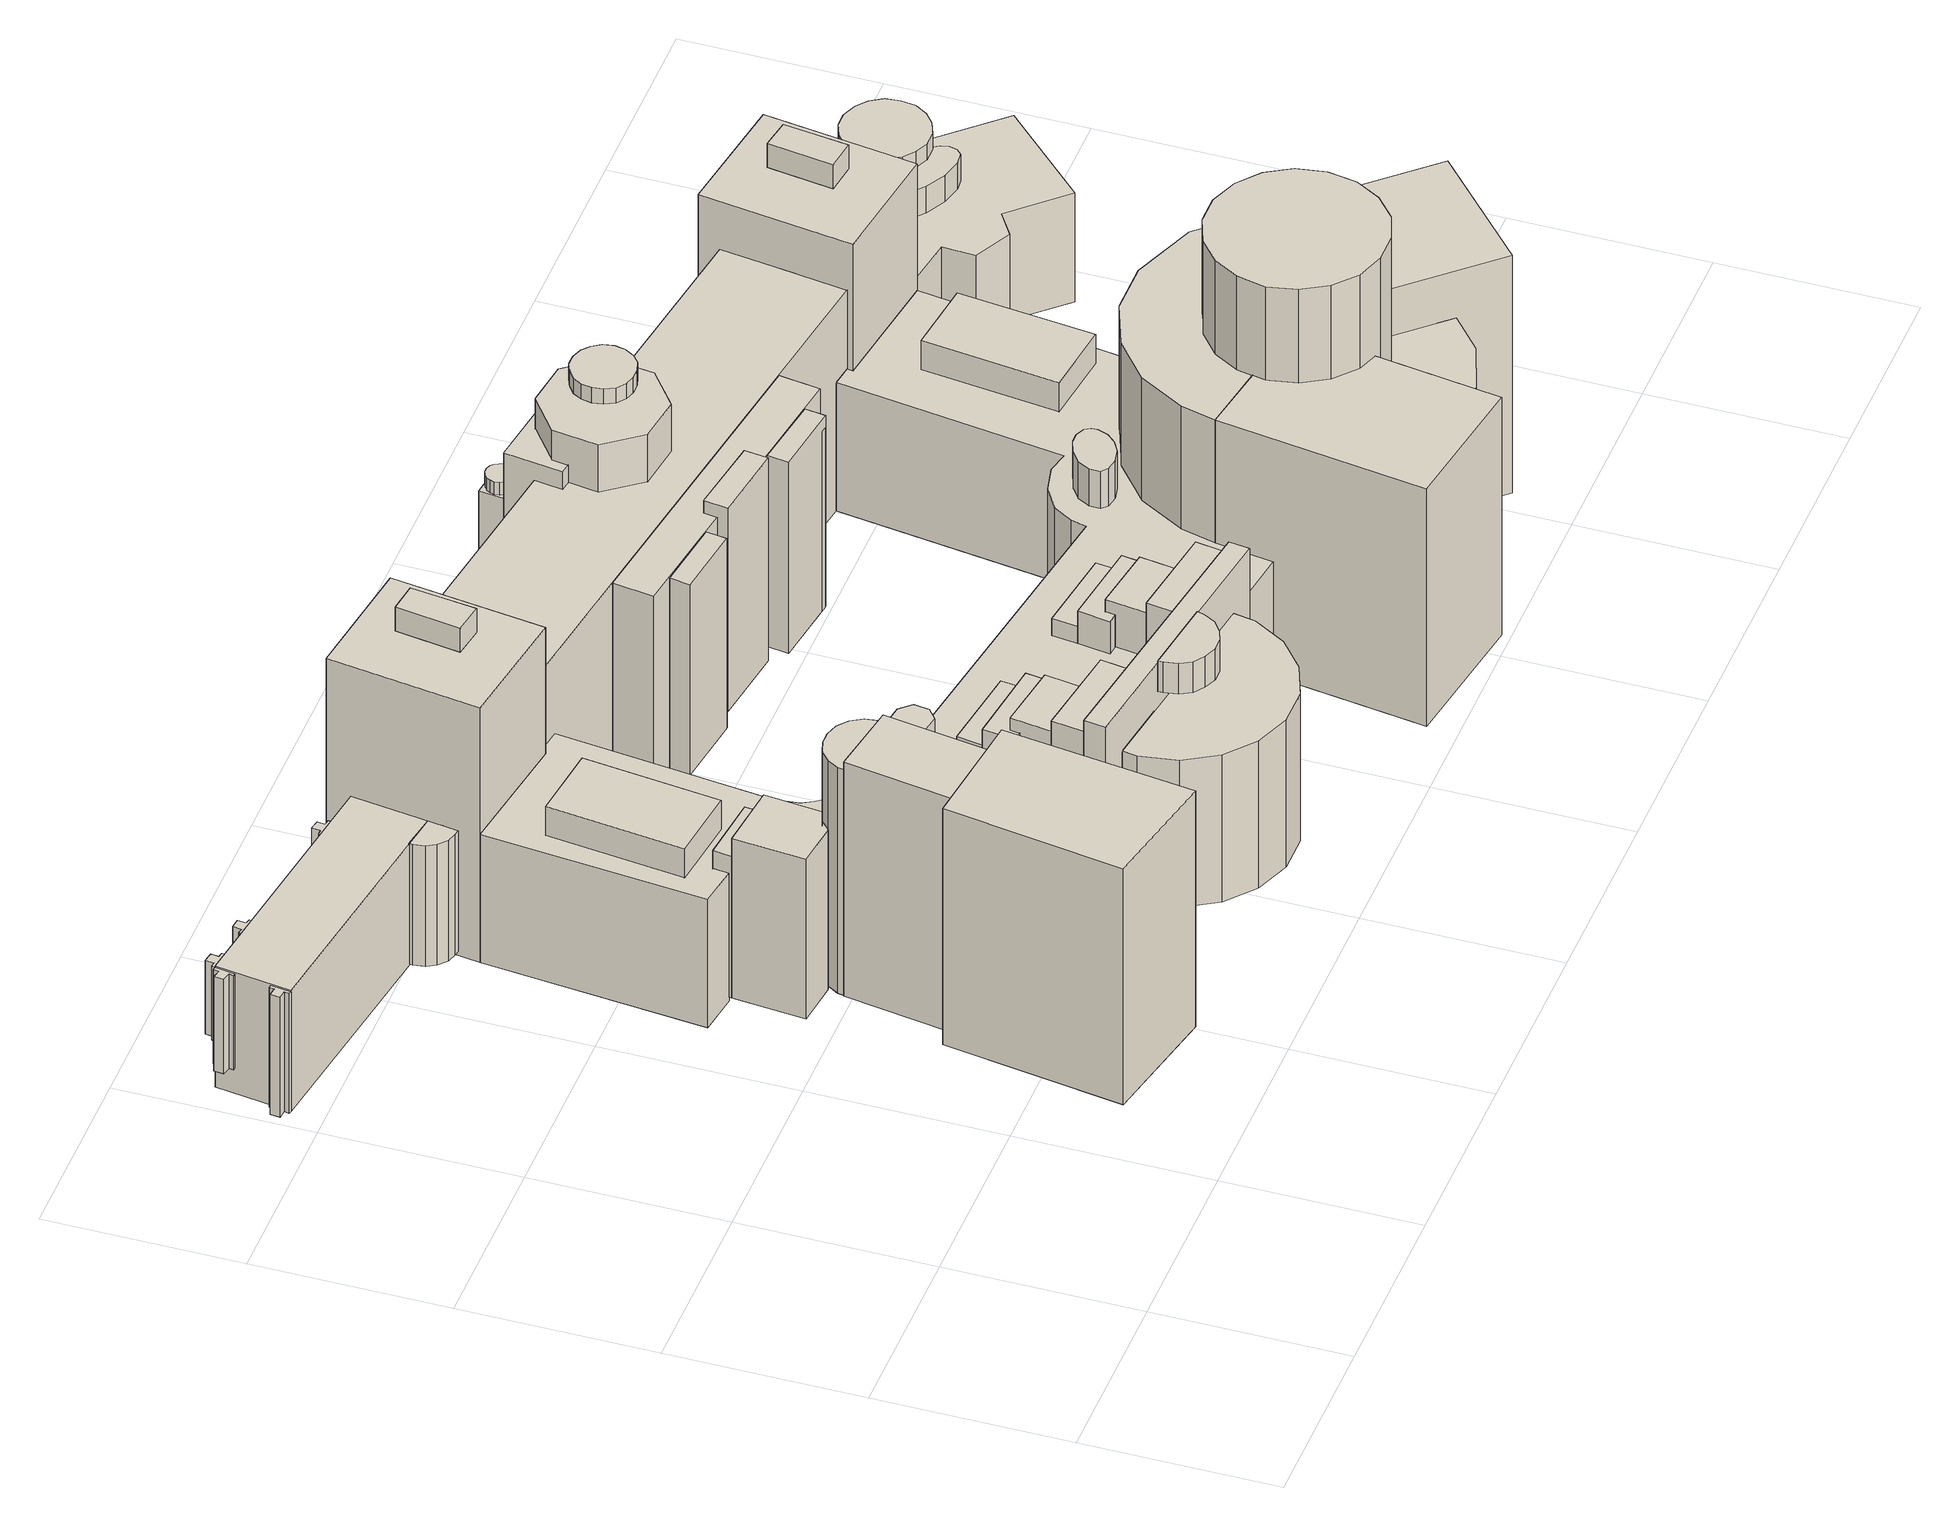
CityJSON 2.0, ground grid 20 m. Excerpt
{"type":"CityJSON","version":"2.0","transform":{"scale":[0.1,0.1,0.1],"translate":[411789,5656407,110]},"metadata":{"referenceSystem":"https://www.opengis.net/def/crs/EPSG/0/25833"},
"CityObjects":{
"building1":{"type":"Building","attributes":{"name":"Hochschule für Bildende Künste Dresden","Gemeindeschluessel":14612000,"Dachneigung":90,"Dachorientierung":0,"MittlereTraufHoehe":125.76,"QualitaetDacherkennung":100,"ObjektHoehe":15.02,"BodenHoehe":110.73,"Geometrietyp2DReferenz":"3000","AbsoluteHoehe":125.76,"Dachflaeche":1717.13,"measuredHeight":15.02,"function":"31001_3023","roofType":"1000","storeysAboveGround":5},"children":["building1-1","building1-2","building1-3","building1-4","building1-5","building1-6","building1-7","building1-8","building1-9","building1-10","building1-11","building1-12","building1-13","building1-14","building1-15","building1-16","building1-17","building1-18","building1-19","building1-20","building1-21","building1-22","building1-23","building1-24","building1-25","building1-26","building1-27","building1-28","building1-29","building1-30","building1-31","building1-32","building1-33","building1-34","building1-35","building1-36","building1-37","building1-38","building1-39","building1-40","building1-41","building1-42","building1-43","building1-44","building1-45","building1-46","building1-47","building1-48","building1-49","building1-50","building1-51","building1-52","building1-53","building1-54"],"geometry":[{"type":"Solid","lod":"1","boundaries":[[[[0,1,2,3,4,5,6,7,8,9,10,11,12,13,14,15,16,17,18,19,20,21,22,23,24,25,26,27,28,29,30,31,32,33,34,35,36,37,38,39,40,41,42,43,44,45,46,47,48]],[[49,50,51,52,53,54,55,56,57,58,59,60,61,62,63,64,65,66,67,68,69,70,71,72,73,74,75,76,77,78,79,80,81,82,83,84,85,86,87,88,89,90,91,92,93,94,95,96,97]],[[48,50,49,0]],[[47,51,50,48]],[[46,52,51,47]],[[45,53,52,46]],[[44,54,53,45]],[[43,55,54,44]],[[42,56,55,43]],[[41,57,56,42]],[[40,58,57,41]],[[39,59,58,40]],[[38,60,59,39]],[[37,61,60,38]],[[36,62,61,37]],[[35,63,62,36]],[[34,64,63,35]],[[33,65,64,34]],[[32,66,65,33]],[[31,67,66,32]],[[30,68,67,31]],[[29,69,68,30]],[[28,70,69,29]],[[27,71,70,28]],[[26,72,71,27]],[[25,73,72,26]],[[24,74,73,25]],[[23,75,74,24]],[[22,76,75,23]],[[21,77,76,22]],[[20,78,77,21]],[[19,79,78,20]],[[18,80,79,19]],[[17,81,80,18]],[[16,82,81,17]],[[15,83,82,16]],[[14,84,83,15]],[[13,85,84,14]],[[12,86,85,13]],[[11,87,86,12]],[[10,88,87,11]],[[9,89,88,10]],[[8,90,89,9]],[[7,91,90,8]],[[6,92,91,7]],[[5,93,92,6]],[[4,94,93,5]],[[3,95,94,4]],[[2,96,95,3]],[[1,97,96,2]],[[0,49,97,1]]]]}]},
"building1-1":{"type":"BuildingPart","attributes":{"Dachneigung":27.45,"Dachorientierung":0,"MittlereTraufHoehe":128.47,"QualitaetDacherkennung":100,"BodenHoehe":115.71,"ObjektTeilHoehe":16.52,"Geometrietyp2DReferenz":"3000","AbsoluteHoehe":132.23,"Dachflaeche":83.69,"measuredHeight":16.52,"roofType":"3700","storeysAboveGround":6},"parents":["building1"],"geometry":[{"type":"Solid","lod":"1","boundaries":[[[[98,99,100,101,102,103,104,105,106,107,108,109,110,111,112,113,114,115]],[[116,117,118,119,120,121,122,123,124,125,126,127,128,129,130,131,132,133]],[[115,117,116,98]],[[114,118,117,115]],[[113,119,118,114]],[[112,120,119,113]],[[111,121,120,112]],[[110,122,121,111]],[[109,123,122,110]],[[108,124,123,109]],[[107,125,124,108]],[[106,126,125,107]],[[105,127,126,106]],[[104,128,127,105]],[[103,129,128,104]],[[102,130,129,103]],[[101,131,130,102]],[[100,132,131,101]],[[99,133,132,100]],[[98,116,133,99]]]]}]},
"building1-2":{"type":"BuildingPart","attributes":{"Dachneigung":27.33,"Dachorientierung":9.46,"MittlereTraufHoehe":133.13,"QualitaetDacherkennung":100,"BodenHoehe":112.66,"ObjektTeilHoehe":24.51,"Geometrietyp2DReferenz":"3000","AbsoluteHoehe":137.17,"Dachflaeche":71.46,"measuredHeight":24.51,"roofType":"5000","storeysAboveGround":8},"parents":["building1"],"geometry":[{"type":"Solid","lod":"1","boundaries":[[[[134,135,136,137]],[[138,139,140,141]],[[137,139,138,134]],[[136,140,139,137]],[[135,141,140,136]],[[134,138,141,135]]]]}]},
"building1-3":{"type":"BuildingPart","attributes":{"Dachneigung":45.83,"Dachorientierung":0,"MittlereTraufHoehe":129.07,"QualitaetDacherkennung":100,"BodenHoehe":125.76,"ObjektTeilHoehe":5.62,"Geometrietyp2DReferenz":"3000","AbsoluteHoehe":131.37,"Dachflaeche":26.32,"measuredHeight":5.62,"roofType":"3500","storeysAboveGround":2},"parents":["building1"],"geometry":[{"type":"Solid","lod":"1","boundaries":[[[[142,143,144,145,146,147,148,149,150,151,152,153,154,155]],[[156,157,158,159,160,161,162,163,164,165,166,167,168,169]],[[155,157,156,142]],[[154,158,157,155]],[[153,159,158,154]],[[152,160,159,153]],[[151,161,160,152]],[[150,162,161,151]],[[149,163,162,150]],[[148,164,163,149]],[[147,165,164,148]],[[146,166,165,147]],[[145,167,166,146]],[[144,168,167,145]],[[143,169,168,144]],[[142,156,169,143]]]]}]},
"building1-4":{"type":"BuildingPart","attributes":{"Dachneigung":90,"Dachorientierung":0,"MittlereTraufHoehe":131.69,"QualitaetDacherkennung":100,"BodenHoehe":117.42,"ObjektTeilHoehe":14.28,"Geometrietyp2DReferenz":"3000","AbsoluteHoehe":131.69,"Dachflaeche":7.92,"measuredHeight":14.28,"roofType":"1000","storeysAboveGround":5},"parents":["building1"],"geometry":[{"type":"Solid","lod":"1","boundaries":[[[[170,171,172,173]],[[174,175,176,177]],[[173,175,174,170]],[[172,176,175,173]],[[171,177,176,172]],[[170,174,177,171]]]]}]},
"building1-5":{"type":"BuildingPart","attributes":{"Dachneigung":27.34,"Dachorientierung":9.46,"MittlereTraufHoehe":133.13,"QualitaetDacherkennung":100,"BodenHoehe":112.62,"ObjektTeilHoehe":24.55,"Geometrietyp2DReferenz":"3000","AbsoluteHoehe":137.17,"Dachflaeche":71.46,"measuredHeight":24.55,"roofType":"5000","storeysAboveGround":8},"parents":["building1"],"geometry":[{"type":"Solid","lod":"1","boundaries":[[[[178,179,180,181]],[[182,183,184,185]],[[181,183,182,178]],[[180,184,183,181]],[[179,185,184,180]],[[178,182,185,179]]]]}]},
"building1-6":{"type":"BuildingPart","attributes":{"Dachneigung":61.79,"Dachorientierung":8.15,"MittlereTraufHoehe":139.37,"QualitaetDacherkennung":100,"BodenHoehe":112.69,"ObjektTeilHoehe":29.3,"Geometrietyp2DReferenz":"3000","AbsoluteHoehe":141.99,"Dachflaeche":231.32,"measuredHeight":29.3,"roofType":"9999","storeysAboveGround":10},"parents":["building1"],"geometry":[{"type":"Solid","lod":"1","boundaries":[[[[186,187,188,189]],[[190,191,192,193]],[[189,191,190,186]],[[188,192,191,189]],[[187,193,192,188]],[[186,190,193,187]]]]}]},
"building1-7":{"type":"BuildingPart","attributes":{"Dachneigung":83.36,"Dachorientierung":-81.94,"MittlereTraufHoehe":133.13,"QualitaetDacherkennung":100,"BodenHoehe":112.54,"ObjektTeilHoehe":24.63,"Geometrietyp2DReferenz":"3000","AbsoluteHoehe":137.17,"Dachflaeche":669.99,"measuredHeight":24.63,"roofType":"9999","storeysAboveGround":8},"parents":["building1"],"geometry":[{"type":"Solid","lod":"1","boundaries":[[[[194,195,196,197]],[[198,199,200,201]],[[197,199,198,194]],[[196,200,199,197]],[[195,201,200,196]],[[194,198,201,195]]]]}]},
"building1-8":{"type":"BuildingPart","attributes":{"Dachneigung":35.22,"Dachorientierung":0,"MittlereTraufHoehe":127.77,"QualitaetDacherkennung":100,"BodenHoehe":125.76,"ObjektTeilHoehe":3.85,"Geometrietyp2DReferenz":"3000","AbsoluteHoehe":129.61,"Dachflaeche":40.66,"measuredHeight":3.85,"roofType":"2100","storeysAboveGround":1},"parents":["building1"],"geometry":[{"type":"Solid","lod":"1","boundaries":[[[[202,203,204,205]],[[206,207,208,209]],[[205,207,206,202]],[[204,208,207,205]],[[203,209,208,204]],[[202,206,209,203]]]]}]},
"building1-9":{"type":"BuildingPart","attributes":{"Dachneigung":90,"Dachorientierung":0,"MittlereTraufHoehe":125.18,"QualitaetDacherkennung":100,"BodenHoehe":114.11,"ObjektTeilHoehe":11.07,"Geometrietyp2DReferenz":"3000","AbsoluteHoehe":125.18,"Dachflaeche":1.63,"measuredHeight":11.07,"roofType":"1000","storeysAboveGround":4},"parents":["building1"],"geometry":[{"type":"Solid","lod":"1","boundaries":[[[[210,211,212,213,214,215,216,217]],[[218,219,220,221,222,223,224,225]],[[217,219,218,210]],[[216,220,219,217]],[[215,221,220,216]],[[214,222,221,215]],[[213,223,222,214]],[[212,224,223,213]],[[211,225,224,212]],[[210,218,225,211]]]]}]},
"building1-10":{"type":"BuildingPart","attributes":{"Dachneigung":90,"Dachorientierung":0,"MittlereTraufHoehe":125.18,"QualitaetDacherkennung":100,"BodenHoehe":117.24,"ObjektTeilHoehe":7.94,"Geometrietyp2DReferenz":"3000","AbsoluteHoehe":125.18,"Dachflaeche":1.63,"measuredHeight":7.94,"roofType":"1000","storeysAboveGround":3},"parents":["building1"],"geometry":[{"type":"Solid","lod":"1","boundaries":[[[[226,227,228,229,230,231,232,233]],[[234,235,236,237,238,239,240,241]],[[233,235,234,226]],[[232,236,235,233]],[[231,237,236,232]],[[230,238,237,231]],[[229,239,238,230]],[[228,240,239,229]],[[227,241,240,228]],[[226,234,241,227]]]]}]},
"building1-11":{"type":"BuildingPart","attributes":{"Dachneigung":90,"Dachorientierung":0,"MittlereTraufHoehe":130,"QualitaetDacherkennung":100,"BodenHoehe":111.21,"ObjektTeilHoehe":18.79,"Geometrietyp2DReferenz":"3000","AbsoluteHoehe":130,"Dachflaeche":49.08,"measuredHeight":18.79,"roofType":"1000","storeysAboveGround":6},"parents":["building1"],"geometry":[{"type":"Solid","lod":"1","boundaries":[[[[242,243,244,245,246,247]],[[248,249,250,251,252,253]],[[247,249,248,242]],[[246,250,249,247]],[[245,251,250,246]],[[244,252,251,245]],[[243,253,252,244]],[[242,248,253,243]]]]}]},
"building1-12":{"type":"BuildingPart","attributes":{"Dachneigung":5.15,"Dachorientierung":0,"MittlereTraufHoehe":137.09,"QualitaetDacherkennung":100,"BodenHoehe":114.73,"ObjektTeilHoehe":29.36,"Geometrietyp2DReferenz":"3000","AbsoluteHoehe":144.09,"Dachflaeche":257.62,"measuredHeight":29.36,"roofType":"3700","storeysAboveGround":10},"parents":["building1"],"geometry":[{"type":"Solid","lod":"1","boundaries":[[[[254,255,256,257,258,259,260,261]],[[262,263,264,265,266,267,268,269]],[[261,263,262,254]],[[260,264,263,261]],[[259,265,264,260]],[[258,266,265,259]],[[257,267,266,258]],[[256,268,267,257]],[[255,269,268,256]],[[254,262,269,255]]]]}]},
"building1-13":{"type":"BuildingPart","attributes":{"Dachneigung":90,"Dachorientierung":0,"MittlereTraufHoehe":128.47,"QualitaetDacherkennung":100,"BodenHoehe":125.43,"ObjektTeilHoehe":3.04,"Geometrietyp2DReferenz":"3000","AbsoluteHoehe":128.47,"Dachflaeche":21.93,"measuredHeight":3.04,"roofType":"1000","storeysAboveGround":1},"parents":["building1"],"geometry":[{"type":"Solid","lod":"1","boundaries":[[[[270,271,272,273,274,275,276,277,278,279,280,281,282,283,284,285,286,287]],[[288,289,290,291,292,293,294,295,296,297,298,299,300,301,302,303,304,305]],[[287,289,288,270]],[[286,290,289,287]],[[285,291,290,286]],[[284,292,291,285]],[[283,293,292,284]],[[282,294,293,283]],[[281,295,294,282]],[[280,296,295,281]],[[279,297,296,280]],[[278,298,297,279]],[[277,299,298,278]],[[276,300,299,277]],[[275,301,300,276]],[[274,302,301,275]],[[273,303,302,274]],[[272,304,303,273]],[[271,305,304,272]],[[270,288,305,271]]]]}]},
"building1-14":{"type":"BuildingPart","attributes":{"Dachneigung":45.01,"Dachorientierung":0,"MittlereTraufHoehe":132.49,"QualitaetDacherkennung":100,"BodenHoehe":117.42,"ObjektTeilHoehe":16.41,"Geometrietyp2DReferenz":"3000","AbsoluteHoehe":133.83,"Dachflaeche":8,"measuredHeight":16.41,"roofType":"3500","storeysAboveGround":5},"parents":["building1"],"geometry":[{"type":"Solid","lod":"1","boundaries":[[[[306,307,308,309,310,311,312,313,314,315,316,317,318,319,320,321,322,323]],[[324,325,326,327,328,329,330,331,332,333,334,335,336,337,338,339,340,341]],[[323,325,324,306]],[[322,326,325,323]],[[321,327,326,322]],[[320,328,327,321]],[[319,329,328,320]],[[318,330,329,319]],[[317,331,330,318]],[[316,332,331,317]],[[315,333,332,316]],[[314,334,333,315]],[[313,335,334,314]],[[312,336,335,313]],[[311,337,336,312]],[[310,338,337,311]],[[309,339,338,310]],[[308,340,339,309]],[[307,341,340,308]],[[306,324,341,307]]]]}]},
"building1-15":{"type":"BuildingPart","attributes":{"Dachneigung":90,"Dachorientierung":0,"MittlereTraufHoehe":131.69,"QualitaetDacherkennung":100,"BodenHoehe":117.43,"ObjektTeilHoehe":14.27,"Geometrietyp2DReferenz":"3000","AbsoluteHoehe":131.69,"Dachflaeche":7.92,"measuredHeight":14.27,"roofType":"1000","storeysAboveGround":5},"parents":["building1"],"geometry":[{"type":"Solid","lod":"1","boundaries":[[[[342,343,344,345]],[[346,347,348,349]],[[345,347,346,342]],[[344,348,347,345]],[[343,349,348,344]],[[342,346,349,343]]]]}]},
"building1-16":{"type":"BuildingPart","attributes":{"Dachneigung":83.6,"Dachorientierung":-42.33,"MittlereTraufHoehe":139.93,"QualitaetDacherkennung":100,"BodenHoehe":112.3,"ObjektTeilHoehe":28.46,"Geometrietyp2DReferenz":"3000","AbsoluteHoehe":140.76,"Dachflaeche":324.21,"measuredHeight":28.46,"roofType":"5000","storeysAboveGround":9},"parents":["building1"],"geometry":[{"type":"Solid","lod":"1","boundaries":[[[[350,351,352,353]],[[354,355,356,357]],[[353,355,354,350]],[[352,356,355,353]],[[351,357,356,352]],[[350,354,357,351]]]]}]},
"building1-17":{"type":"BuildingPart","attributes":{"Dachneigung":44.99,"Dachorientierung":0,"MittlereTraufHoehe":132.49,"QualitaetDacherkennung":100,"BodenHoehe":117.46,"ObjektTeilHoehe":16.37,"Geometrietyp2DReferenz":"3000","AbsoluteHoehe":133.83,"Dachflaeche":8,"measuredHeight":16.37,"roofType":"3500","storeysAboveGround":5},"parents":["building1"],"geometry":[{"type":"Solid","lod":"1","boundaries":[[[[358,359,360,361,362,363,364,365,366,367,368,369,370,371,372,373,374,375]],[[376,377,378,379,380,381,382,383,384,385,386,387,388,389,390,391,392,393]],[[375,377,376,358]],[[374,378,377,375]],[[373,379,378,374]],[[372,380,379,373]],[[371,381,380,372]],[[370,382,381,371]],[[369,383,382,370]],[[368,384,383,369]],[[367,385,384,368]],[[366,386,385,367]],[[365,387,386,366]],[[364,388,387,365]],[[363,389,388,364]],[[362,390,389,363]],[[361,391,390,362]],[[360,392,391,361]],[[359,393,392,360]],[[358,376,393,359]]]]}]},
"building1-18":{"type":"BuildingPart","attributes":{"Dachneigung":29.75,"Dachorientierung":-172.01,"MittlereTraufHoehe":129.77,"QualitaetDacherkennung":100,"BodenHoehe":125.76,"ObjektTeilHoehe":6.46,"Geometrietyp2DReferenz":"3000","AbsoluteHoehe":132.21,"Dachflaeche":49.19,"measuredHeight":6.46,"roofType":"5000","storeysAboveGround":2},"parents":["building1"],"geometry":[{"type":"Solid","lod":"1","boundaries":[[[[394,395,396,397]],[[398,399,400,401]],[[397,399,398,394]],[[396,400,399,397]],[[395,401,400,396]],[[394,398,401,395]]]]}]},
"building1-19":{"type":"BuildingPart","attributes":{"Dachneigung":90,"Dachorientierung":0,"MittlereTraufHoehe":137.09,"QualitaetDacherkennung":100,"BodenHoehe":116.38,"ObjektTeilHoehe":20.71,"Geometrietyp2DReferenz":"3000","AbsoluteHoehe":137.09,"Dachflaeche":84.19,"measuredHeight":20.71,"roofType":"1000","storeysAboveGround":7},"parents":["building1"],"geometry":[{"type":"Solid","lod":"1","boundaries":[[[[402,403,404,405]],[[406,407,408,409]],[[405,407,406,402]],[[404,408,407,405]],[[403,409,408,404]],[[402,406,409,403]]]]}]},
"building1-20":{"type":"BuildingPart","attributes":{"Dachneigung":29.75,"Dachorientierung":-172.01,"MittlereTraufHoehe":129.77,"QualitaetDacherkennung":100,"BodenHoehe":125.76,"ObjektTeilHoehe":6.46,"Geometrietyp2DReferenz":"3000","AbsoluteHoehe":132.21,"Dachflaeche":49.19,"measuredHeight":6.46,"roofType":"5000","storeysAboveGround":2},"parents":["building1"],"geometry":[{"type":"Solid","lod":"1","boundaries":[[[[410,411,412,413]],[[414,415,416,417]],[[413,415,414,410]],[[412,416,415,413]],[[411,417,416,412]],[[410,414,417,411]]]]}]},
"building1-21":{"type":"BuildingPart","attributes":{"Dachneigung":90,"Dachorientierung":0,"MittlereTraufHoehe":125.43,"QualitaetDacherkennung":100,"BodenHoehe":117.46,"ObjektTeilHoehe":7.97,"Geometrietyp2DReferenz":"3000","AbsoluteHoehe":125.43,"Dachflaeche":29.35,"measuredHeight":7.97,"roofType":"1000","storeysAboveGround":3},"parents":["building1"],"geometry":[{"type":"Solid","lod":"1","boundaries":[[[[418,419,420,421,422,423,424,425,426,427,428]],[[429,430,431,432,433,434,435,436,437,438,439]],[[428,430,429,418]],[[427,431,430,428]],[[426,432,431,427]],[[425,433,432,426]],[[424,434,433,425]],[[423,435,434,424]],[[422,436,435,423]],[[421,437,436,422]],[[420,438,437,421]],[[419,439,438,420]],[[418,429,439,419]]]]}]},
"building1-22":{"type":"BuildingPart","attributes":{"Dachneigung":90,"Dachorientierung":0,"MittlereTraufHoehe":134.99,"QualitaetDacherkennung":100,"BodenHoehe":131.4,"ObjektTeilHoehe":3.59,"Geometrietyp2DReferenz":"3000","AbsoluteHoehe":134.99,"Dachflaeche":23.95,"measuredHeight":3.59,"roofType":"3500","storeysAboveGround":1},"parents":["building1"],"geometry":[{"type":"Solid","lod":"1","boundaries":[[[[440,441,442,443,444,445,446,447,448,449,450]],[[451,452,453,454,455,456,457,458,459,460,461]],[[450,452,451,440]],[[449,453,452,450]],[[448,454,453,449]],[[447,455,454,448]],[[446,456,455,447]],[[445,457,456,446]],[[444,458,457,445]],[[443,459,458,444]],[[442,460,459,443]],[[441,461,460,442]],[[440,451,461,441]]]]}]},
"building1-23":{"type":"BuildingPart","attributes":{"Dachneigung":83.6,"Dachorientierung":8.67,"MittlereTraufHoehe":139.93,"QualitaetDacherkennung":100,"BodenHoehe":112.32,"ObjektTeilHoehe":28.44,"Geometrietyp2DReferenz":"3000","AbsoluteHoehe":140.76,"Dachflaeche":324.21,"measuredHeight":28.44,"roofType":"5000","storeysAboveGround":9},"parents":["building1"],"geometry":[{"type":"Solid","lod":"1","boundaries":[[[[462,463,464,465]],[[466,467,468,469]],[[465,467,466,462]],[[464,468,467,465]],[[463,469,468,464]],[[462,466,469,463]]]]}]},
"building1-24":{"type":"BuildingPart","attributes":{"Dachneigung":23.99,"Dachorientierung":0,"MittlereTraufHoehe":127.88,"QualitaetDacherkennung":100,"BodenHoehe":111.18,"ObjektTeilHoehe":18.82,"Geometrietyp2DReferenz":"3000","AbsoluteHoehe":130,"Dachflaeche":32.07,"measuredHeight":18.82,"roofType":"2100","storeysAboveGround":6},"parents":["building1"],"geometry":[{"type":"Solid","lod":"1","boundaries":[[[[470,471,472,473]],[[248,253,474,475]],[[473,253,248,470]],[[472,474,253,473]],[[471,475,474,472]],[[470,248,475,471]]]]}]},
"building1-25":{"type":"BuildingPart","attributes":{"Dachneigung":90,"Dachorientierung":0,"MittlereTraufHoehe":125.43,"QualitaetDacherkennung":100,"BodenHoehe":112.62,"ObjektTeilHoehe":12.81,"Geometrietyp2DReferenz":"3000","AbsoluteHoehe":125.43,"Dachflaeche":341.39,"measuredHeight":12.81,"roofType":"1000","storeysAboveGround":4},"parents":["building1"],"geometry":[{"type":"Solid","lod":"1","boundaries":[[[[476,477,478,479,480,481,482,483,428]],[[484,485,486,487,488,489,490,491,492]],[[428,485,484,476]],[[483,486,485,428]],[[482,487,486,483]],[[481,488,487,482]],[[480,489,488,481]],[[479,490,489,480]],[[478,491,490,479]],[[477,492,491,478]],[[476,484,492,477]]]]}]},
"building1-26":{"type":"BuildingPart","attributes":{"Dachneigung":90,"Dachorientierung":0,"MittlereTraufHoehe":134.75,"QualitaetDacherkennung":100,"BodenHoehe":112.3,"ObjektTeilHoehe":22.45,"Geometrietyp2DReferenz":"3000","AbsoluteHoehe":134.75,"Dachflaeche":101.98,"measuredHeight":22.45,"roofType":"1000","storeysAboveGround":7},"parents":["building1"],"geometry":[{"type":"Solid","lod":"1","boundaries":[[[[493,494,495,496,497,498,499,500,501]],[[502,503,504,505,506,507,508,509,510]],[[501,503,502,493]],[[500,504,503,501]],[[499,505,504,500]],[[498,506,505,499]],[[497,507,506,498]],[[496,508,507,497]],[[495,509,508,496]],[[494,510,509,495]],[[493,502,510,494]]]]}]},
"building1-27":{"type":"BuildingPart","attributes":{"Dachneigung":78.68,"Dachorientierung":-81.94,"MittlereTraufHoehe":133.13,"QualitaetDacherkennung":100,"BodenHoehe":110.73,"ObjektTeilHoehe":26.43,"Geometrietyp2DReferenz":"3000","AbsoluteHoehe":137.17,"Dachflaeche":1036.4,"measuredHeight":26.43,"roofType":"3400","storeysAboveGround":9},"parents":["building1"],"geometry":[{"type":"Solid","lod":"1","boundaries":[[[[511,512,513,514]],[[515,516,62,96]],[[514,516,515,511]],[[513,62,516,514]],[[512,96,62,513]],[[511,515,96,512]]]]}]},
"building1-28":{"type":"BuildingPart","attributes":{"Dachneigung":77.98,"Dachorientierung":0,"MittlereTraufHoehe":133.13,"QualitaetDacherkennung":100,"BodenHoehe":112.62,"ObjektTeilHoehe":21.59,"Geometrietyp2DReferenz":"3000","AbsoluteHoehe":134.21,"Dachflaeche":17.03,"measuredHeight":21.59,"roofType":"3900","storeysAboveGround":7},"parents":["building1"],"geometry":[{"type":"Solid","lod":"1","boundaries":[[[[517,518,519,520]],[[184,185,521,522]],[[520,185,184,517]],[[519,521,185,520]],[[518,522,521,519]],[[517,184,522,518]]]]}]},
"building1-29":{"type":"BuildingPart","attributes":{"Dachneigung":45,"Dachorientierung":6.76,"MittlereTraufHoehe":127.29,"QualitaetDacherkennung":100,"BodenHoehe":125.76,"ObjektTeilHoehe":5.39,"Geometrietyp2DReferenz":"3000","AbsoluteHoehe":131.15,"Dachflaeche":159.7,"measuredHeight":5.39,"roofType":"3200","storeysAboveGround":2},"parents":["building1"],"geometry":[{"type":"Solid","lod":"1","boundaries":[[[[523,524,525,526]],[[527,528,529,530]],[[526,528,527,523]],[[525,529,528,526]],[[524,530,529,525]],[[523,527,530,524]]]]}]},
"building1-30":{"type":"BuildingPart","attributes":{"Dachneigung":35.22,"Dachorientierung":0,"MittlereTraufHoehe":127.77,"QualitaetDacherkennung":100,"BodenHoehe":125.76,"ObjektTeilHoehe":3.85,"Geometrietyp2DReferenz":"3000","AbsoluteHoehe":129.61,"Dachflaeche":40.66,"measuredHeight":3.85,"roofType":"2100","storeysAboveGround":1},"parents":["building1"],"geometry":[{"type":"Solid","lod":"1","boundaries":[[[[531,532,533,534]],[[535,536,537,538]],[[534,536,535,531]],[[533,537,536,534]],[[532,538,537,533]],[[531,535,538,532]]]]}]},
"building1-31":{"type":"BuildingPart","attributes":{"Dachneigung":0.003,"Dachorientierung":0,"MittlereTraufHoehe":137.67,"QualitaetDacherkennung":100,"BodenHoehe":111.56,"ObjektTeilHoehe":27.27,"Geometrietyp2DReferenz":"3000","AbsoluteHoehe":138.82,"Dachflaeche":28.29,"measuredHeight":27.27,"roofType":"3500","storeysAboveGround":9},"parents":["building1"],"geometry":[{"type":"Solid","lod":"1","boundaries":[[[[539,540,541,542,543,544,545,546,547,548,549]],[[550,551,552,553,554,555,556,557,558,559,560]],[[549,551,550,539]],[[548,552,551,549]],[[547,553,552,548]],[[546,554,553,547]],[[545,555,554,546]],[[544,556,555,545]],[[543,557,556,544]],[[542,558,557,543]],[[541,559,558,542]],[[540,560,559,541]],[[539,550,560,540]]]]}]},
"building1-32":{"type":"BuildingPart","attributes":{"Dachneigung":90,"Dachorientierung":0,"MittlereTraufHoehe":129.61,"QualitaetDacherkennung":100,"BodenHoehe":125.76,"ObjektTeilHoehe":3.85,"Geometrietyp2DReferenz":"3000","AbsoluteHoehe":129.61,"Dachflaeche":23.51,"measuredHeight":3.85,"roofType":"1000","storeysAboveGround":1},"parents":["building1"],"geometry":[{"type":"Solid","lod":"1","boundaries":[[[[561,562,563,564,565,566,567,568]],[[569,538,537,570,571,400,399,572]],[[568,538,569,561]],[[567,537,538,568]],[[566,570,537,567]],[[565,571,570,566]],[[564,400,571,565]],[[563,399,400,564]],[[562,572,399,563]],[[561,569,572,562]]]]}]},
"building1-33":{"type":"BuildingPart","attributes":{"Dachneigung":77.98,"Dachorientierung":0,"MittlereTraufHoehe":133.13,"QualitaetDacherkennung":100,"BodenHoehe":112.67,"ObjektTeilHoehe":21.54,"Geometrietyp2DReferenz":"3000","AbsoluteHoehe":134.21,"Dachflaeche":17.03,"measuredHeight":21.54,"roofType":"3900","storeysAboveGround":7},"parents":["building1"],"geometry":[{"type":"Solid","lod":"1","boundaries":[[[[573,574,575,576]],[[140,141,577,578]],[[576,141,140,573]],[[575,577,141,576]],[[574,578,577,575]],[[573,140,578,574]]]]}]},
"building1-34":{"type":"BuildingPart","attributes":{"Dachneigung":7.06,"Dachorientierung":0,"MittlereTraufHoehe":146.44,"QualitaetDacherkennung":100,"BodenHoehe":112.34,"ObjektTeilHoehe":43.73,"Geometrietyp2DReferenz":"3000","AbsoluteHoehe":156.06,"Dachflaeche":459.71,"measuredHeight":43.73,"roofType":"3700","storeysAboveGround":15},"parents":["building1"],"geometry":[{"type":"Solid","lod":"1","boundaries":[[[[579,580,581,582,583,584,585,586,587,588,589,590,591,592,593,594,595,596]],[[597,598,502,510,509,599,600,601,602,603,604,605,606,607,608,609,610,611]],[[596,598,597,579]],[[595,502,598,596]],[[594,510,502,595]],[[593,509,510,594]],[[592,599,509,593]],[[591,600,599,592]],[[590,601,600,591]],[[589,602,601,590]],[[588,603,602,589]],[[587,604,603,588]],[[586,605,604,587]],[[585,606,605,586]],[[584,607,606,585]],[[583,608,607,584]],[[582,609,608,583]],[[581,610,609,582]],[[580,611,610,581]],[[579,597,611,580]]]]}]},
"building1-35":{"type":"BuildingPart","attributes":{"Dachneigung":90,"Dachorientierung":0,"MittlereTraufHoehe":125.43,"QualitaetDacherkennung":100,"BodenHoehe":111.2,"ObjektTeilHoehe":14.23,"Geometrietyp2DReferenz":"3000","AbsoluteHoehe":125.43,"Dachflaeche":9.51,"measuredHeight":14.23,"roofType":"1000","storeysAboveGround":5},"parents":["building1"],"geometry":[{"type":"Solid","lod":"1","boundaries":[[[[612,613,614,615,616,617,618,619]],[[620,621,622,623,624,625,626,627]],[[619,621,620,612]],[[618,622,621,619]],[[617,623,622,618]],[[616,624,623,617]],[[615,625,624,616]],[[614,626,625,615]],[[613,627,626,614]],[[612,620,627,613]]]]}]},
"building1-36":{"type":"BuildingPart","attributes":{"Dachneigung":71.61,"Dachorientierung":-80.92,"MittlereTraufHoehe":137.67,"QualitaetDacherkennung":100,"BodenHoehe":111.5,"ObjektTeilHoehe":29.36,"Geometrietyp2DReferenz":"3000","AbsoluteHoehe":140.86,"Dachflaeche":259.59,"measuredHeight":29.36,"roofType":"5000","storeysAboveGround":10},"parents":["building1"],"geometry":[{"type":"Solid","lod":"1","boundaries":[[[[628,629,630,631]],[[632,633,634,635]],[[631,633,632,628]],[[630,634,633,631]],[[629,635,634,630]],[[628,632,635,629]]]]}]},
"building1-37":{"type":"BuildingPart","attributes":{"Dachneigung":90,"Dachorientierung":0,"MittlereTraufHoehe":125.18,"QualitaetDacherkennung":100,"BodenHoehe":117.28,"ObjektTeilHoehe":7.9,"Geometrietyp2DReferenz":"3000","AbsoluteHoehe":125.18,"Dachflaeche":1.63,"measuredHeight":7.9,"roofType":"1000","storeysAboveGround":3},"parents":["building1"],"geometry":[{"type":"Solid","lod":"1","boundaries":[[[[636,637,638,639,640,641,642,643]],[[644,645,646,647,648,649,650,651]],[[643,645,644,636]],[[642,646,645,643]],[[641,647,646,642]],[[640,648,647,641]],[[639,649,648,640]],[[638,650,649,639]],[[637,651,650,638]],[[636,644,651,637]]]]}]},
"building1-38":{"type":"BuildingPart","attributes":{"Dachneigung":73.19,"Dachorientierung":0,"MittlereTraufHoehe":139.59,"QualitaetDacherkennung":100,"BodenHoehe":111.5,"ObjektTeilHoehe":29.1,"Geometrietyp2DReferenz":"3000","AbsoluteHoehe":140.59,"Dachflaeche":131.51,"measuredHeight":29.1,"roofType":"2100","storeysAboveGround":10},"parents":["building1"],"geometry":[{"type":"Solid","lod":"1","boundaries":[[[[652,653,654,655,656,657]],[[658,659,660,661,662,632]],[[657,658,632,652]],[[656,659,658,657]],[[655,660,659,656]],[[654,661,660,655]],[[653,662,661,654]],[[652,632,662,653]]]]}]},
"building1-39":{"type":"BuildingPart","attributes":{"Dachneigung":90,"Dachorientierung":0,"MittlereTraufHoehe":125.18,"QualitaetDacherkennung":100,"BodenHoehe":116.5,"ObjektTeilHoehe":8.69,"Geometrietyp2DReferenz":"3000","AbsoluteHoehe":125.18,"Dachflaeche":1.63,"measuredHeight":8.69,"roofType":"1000","storeysAboveGround":3},"parents":["building1"],"geometry":[{"type":"Solid","lod":"1","boundaries":[[[[211,663,664,665,666,667,668,669]],[[670,671,672,673,674,675,676,677]],[[669,671,670,211]],[[668,672,671,669]],[[667,673,672,668]],[[666,674,673,667]],[[665,675,674,666]],[[664,676,675,665]],[[663,677,676,664]],[[211,670,677,663]]]]}]},
"building1-40":{"type":"BuildingPart","attributes":{"Dachneigung":72.95,"Dachorientierung":-171.85,"MittlereTraufHoehe":144.52,"QualitaetDacherkennung":100,"BodenHoehe":141.99,"ObjektTeilHoehe":3.02,"Geometrietyp2DReferenz":"3000","AbsoluteHoehe":145.01,"Dachflaeche":22.53,"measuredHeight":3.02,"roofType":"3200","storeysAboveGround":1},"parents":["building1"],"geometry":[{"type":"Solid","lod":"1","boundaries":[[[[678,679,680,681]],[[682,683,684,685]],[[681,683,682,678]],[[680,684,683,681]],[[679,685,684,680]],[[678,682,685,679]]]]}]},
"building1-41":{"type":"BuildingPart","attributes":{"Dachneigung":75,"Dachorientierung":8.17,"MittlereTraufHoehe":132.82,"QualitaetDacherkennung":100,"BodenHoehe":112.31,"ObjektTeilHoehe":24.4,"Geometrietyp2DReferenz":"3000","AbsoluteHoehe":136.7,"Dachflaeche":64.82,"measuredHeight":24.4,"roofType":"3100","storeysAboveGround":8},"parents":["building1"],"geometry":[{"type":"Solid","lod":"1","boundaries":[[[[686,687,688,689]],[[690,691,692,693]],[[689,691,690,686]],[[688,692,691,689]],[[687,693,692,688]],[[686,690,693,687]]]]}]},
"building1-42":{"type":"BuildingPart","attributes":{"Dachneigung":74.98,"Dachorientierung":7.86,"MittlereTraufHoehe":132.82,"QualitaetDacherkennung":100,"BodenHoehe":125.76,"ObjektTeilHoehe":8.39,"Geometrietyp2DReferenz":"3000","AbsoluteHoehe":134.15,"Dachflaeche":34.99,"measuredHeight":8.39,"roofType":"3100","storeysAboveGround":3},"parents":["building1"],"geometry":[{"type":"Solid","lod":"1","boundaries":[[[[694,695,696,697]],[[698,699,24,700]],[[697,699,698,694]],[[696,24,699,697]],[[695,700,24,696]],[[694,698,700,695]]]]}]},
"building1-43":{"type":"BuildingPart","attributes":{"Dachneigung":75.19,"Dachorientierung":8.35,"MittlereTraufHoehe":136.09,"QualitaetDacherkennung":100,"BodenHoehe":112.66,"ObjektTeilHoehe":24.5,"Geometrietyp2DReferenz":"3000","AbsoluteHoehe":137.17,"Dachflaeche":59.66,"measuredHeight":24.5,"roofType":"3100","storeysAboveGround":8},"parents":["building1"],"geometry":[{"type":"Solid","lod":"1","boundaries":[[[[701,702,703,704]],[[705,706,707,708]],[[704,706,705,701]],[[703,707,706,704]],[[702,708,707,703]],[[701,705,708,702]]]]}]},
"building1-44":{"type":"BuildingPart","attributes":{"Dachneigung":74.98,"Dachorientierung":7.86,"MittlereTraufHoehe":132.82,"QualitaetDacherkennung":100,"BodenHoehe":125.76,"ObjektTeilHoehe":8.39,"Geometrietyp2DReferenz":"3000","AbsoluteHoehe":134.15,"Dachflaeche":34.99,"measuredHeight":8.39,"roofType":"3100","storeysAboveGround":3},"parents":["building1"],"geometry":[{"type":"Solid","lod":"1","boundaries":[[[[709,710,711,712]],[[713,25,714,715]],[[712,25,713,709]],[[711,714,25,712]],[[710,715,714,711]],[[709,713,715,710]]]]}]},
"building1-45":{"type":"BuildingPart","attributes":{"Dachneigung":90,"Dachorientierung":0,"MittlereTraufHoehe":125.18,"QualitaetDacherkennung":100,"BodenHoehe":111.14,"ObjektTeilHoehe":14.04,"Geometrietyp2DReferenz":"3000","AbsoluteHoehe":125.18,"Dachflaeche":1.63,"measuredHeight":14.04,"roofType":"1000","storeysAboveGround":5},"parents":["building1"],"geometry":[{"type":"Solid","lod":"1","boundaries":[[[[716,717,718,719,720,721,722,723]],[[724,725,726,727,728,729,730,731]],[[723,725,724,716]],[[722,726,725,723]],[[721,727,726,722]],[[720,728,727,721]],[[719,729,728,720]],[[718,730,729,719]],[[717,731,730,718]],[[716,724,731,717]]]]}]},
"building1-46":{"type":"BuildingPart","attributes":{"Dachneigung":90,"Dachorientierung":0,"MittlereTraufHoehe":129.61,"QualitaetDacherkennung":100,"BodenHoehe":125.76,"ObjektTeilHoehe":3.85,"Geometrietyp2DReferenz":"3000","AbsoluteHoehe":129.61,"Dachflaeche":23.51,"measuredHeight":3.85,"roofType":"1000","storeysAboveGround":1},"parents":["building1"],"geometry":[{"type":"Solid","lod":"1","boundaries":[[[[732,733,734,735,736,737,738,739]],[[740,209,208,741,742,416,415,743]],[[739,209,740,732]],[[738,208,209,739]],[[737,741,208,738]],[[736,742,741,737]],[[735,416,742,736]],[[734,415,416,735]],[[733,743,415,734]],[[732,740,743,733]]]]}]},
"building1-47":{"type":"BuildingPart","attributes":{"Dachneigung":72.95,"Dachorientierung":-171.85,"MittlereTraufHoehe":144.52,"QualitaetDacherkennung":100,"BodenHoehe":141.99,"ObjektTeilHoehe":3.02,"Geometrietyp2DReferenz":"3000","AbsoluteHoehe":145.01,"Dachflaeche":22.53,"measuredHeight":3.02,"roofType":"3200","storeysAboveGround":1},"parents":["building1"],"geometry":[{"type":"Solid","lod":"1","boundaries":[[[[744,745,746,747]],[[748,749,750,751]],[[747,749,748,744]],[[746,750,749,747]],[[745,751,750,746]],[[744,748,751,745]]]]}]},
"building1-48":{"type":"BuildingPart","attributes":{"Dachneigung":61.03,"Dachorientierung":0,"MittlereTraufHoehe":143.88,"QualitaetDacherkennung":100,"BodenHoehe":142.9,"ObjektTeilHoehe":2.72,"Geometrietyp2DReferenz":"3000","AbsoluteHoehe":145.62,"Dachflaeche":35.69,"measuredHeight":2.72,"roofType":"3500","storeysAboveGround":1},"parents":["building1"],"geometry":[{"type":"Solid","lod":"1","boundaries":[[[[752,753,754,755,756,757,758,759,760,761,762,763,764,765,766,767,768,769]],[[770,771,772,773,774,775,776,777,778,779,780,781,782,783,784,785,786,787]],[[769,771,770,752]],[[768,772,771,769]],[[767,773,772,768]],[[766,774,773,767]],[[765,775,774,766]],[[764,776,775,765]],[[763,777,776,764]],[[762,778,777,763]],[[761,779,778,762]],[[760,780,779,761]],[[759,781,780,760]],[[758,782,781,759]],[[757,783,782,758]],[[756,784,783,757]],[[755,785,784,756]],[[754,786,785,755]],[[753,787,786,754]],[[752,770,787,753]]]]}]},
"building1-49":{"type":"BuildingPart","attributes":{"Dachneigung":45,"Dachorientierung":6.76,"MittlereTraufHoehe":127.29,"QualitaetDacherkennung":100,"BodenHoehe":125.76,"ObjektTeilHoehe":5.39,"Geometrietyp2DReferenz":"3000","AbsoluteHoehe":131.15,"Dachflaeche":159.7,"measuredHeight":5.39,"roofType":"3200","storeysAboveGround":2},"parents":["building1"],"geometry":[{"type":"Solid","lod":"1","boundaries":[[[[788,789,790,791]],[[792,793,794,795]],[[791,793,792,788]],[[790,794,793,791]],[[789,795,794,790]],[[788,792,795,789]]]]}]},
"building1-50":{"type":"BuildingPart","attributes":{"Dachneigung":84.94,"Dachorientierung":0,"MittlereTraufHoehe":140.34,"QualitaetDacherkennung":100,"BodenHoehe":112.45,"ObjektTeilHoehe":28.31,"Geometrietyp2DReferenz":"3000","AbsoluteHoehe":140.76,"Dachflaeche":208.1,"measuredHeight":28.31,"roofType":"2100","storeysAboveGround":9},"parents":["building1"],"geometry":[{"type":"Solid","lod":"1","boundaries":[[[[796,350,797,798,799,800,801,802,463,803,804,805,806,807,808,809]],[[810,811,812,813,814,815,816,817,818,819,820,821,822,823,824,825]],[[809,811,810,796]],[[808,812,811,809]],[[807,813,812,808]],[[806,814,813,807]],[[805,815,814,806]],[[804,816,815,805]],[[803,817,816,804]],[[463,818,817,803]],[[802,819,818,463]],[[801,820,819,802]],[[800,821,820,801]],[[799,822,821,800]],[[798,823,822,799]],[[797,824,823,798]],[[350,825,824,797]],[[796,810,825,350]]]]}]},
"building1-51":{"type":"BuildingPart","attributes":{"Dachneigung":90,"Dachorientierung":0,"MittlereTraufHoehe":125.43,"QualitaetDacherkennung":100,"BodenHoehe":111.14,"ObjektTeilHoehe":14.29,"Geometrietyp2DReferenz":"3000","AbsoluteHoehe":125.43,"Dachflaeche":214.06,"measuredHeight":14.29,"roofType":"1000","storeysAboveGround":5},"parents":["building1"],"geometry":[{"type":"Solid","lod":"1","boundaries":[[[[826,827,828,612]],[[829,830,724,831]],[[612,830,829,826]],[[828,724,830,612]],[[827,831,724,828]],[[826,829,831,827]]]]}]},
"building1-52":{"type":"BuildingPart","attributes":{"Dachneigung":0,"Dachorientierung":0,"MittlereTraufHoehe":127.39,"QualitaetDacherkennung":100,"BodenHoehe":112.25,"ObjektTeilHoehe":19.63,"Geometrietyp2DReferenz":"3000","AbsoluteHoehe":131.88,"Dachflaeche":297.21,"measuredHeight":19.63,"roofType":"3700","storeysAboveGround":7},"parents":["building1"],"geometry":[{"type":"Solid","lod":"1","boundaries":[[[[832,833,834,835,836,837,838,839,840,841,842]],[[843,844,845,846,847,848,849,850,851,852,853]],[[842,844,843,832]],[[841,845,844,842]],[[840,846,845,841]],[[839,847,846,840]],[[838,848,847,839]],[[837,849,848,838]],[[836,850,849,837]],[[835,851,850,836]],[[834,852,851,835]],[[833,853,852,834]],[[832,843,853,833]]]]}]},
"building1-53":{"type":"BuildingPart","attributes":{"Dachneigung":90,"Dachorientierung":0,"MittlereTraufHoehe":137.67,"QualitaetDacherkennung":100,"BodenHoehe":125.76,"ObjektTeilHoehe":11.91,"Geometrietyp2DReferenz":"3000","AbsoluteHoehe":137.67,"Dachflaeche":14.02,"measuredHeight":11.91,"roofType":"1000","storeysAboveGround":4},"parents":["building1"],"geometry":[{"type":"Solid","lod":"1","boundaries":[[[[854,855,856,857,858,859]],[[16,17,18,19,20,15]],[[859,17,16,854]],[[858,18,17,859]],[[857,19,18,858]],[[856,20,19,857]],[[855,15,20,856]],[[854,16,15,855]]]]}]},
"building1-54":{"type":"BuildingPart","attributes":{"Dachneigung":61.79,"Dachorientierung":8.15,"MittlereTraufHoehe":139.37,"QualitaetDacherkennung":100,"BodenHoehe":110.73,"ObjektTeilHoehe":31.26,"Geometrietyp2DReferenz":"3000","AbsoluteHoehe":141.99,"Dachflaeche":231.32,"measuredHeight":31.26,"roofType":"9999","storeysAboveGround":10},"parents":["building1"],"geometry":[{"type":"Solid","lod":"1","boundaries":[[[[860,861,862,863]],[[864,95,94,865]],[[863,95,864,860]],[[862,94,95,863]],[[861,865,94,862]],[[860,864,865,861]]]]}]}
},
"vertices":[
[415,502,158],[441,722,158],[410,726,158],[410,720,158],[281,739,158],[259,512,158],[302,506,158],[303,522,158],[372,515,158],[364,437,158],[377,437,158],[390,433,158],[401,424,158],[408,412,158],[410,399,158],[409,394,158],[437,390,158],[448,378,158],[446,362,158],[435,353,158],[403,358,158],[392,287,158],[421,284,158],[416,247,158],[510,235,158],[797,193,158],[887,181,158],[896,240,158],[905,276,158],[932,323,158],[973,357,158],[1023,376,158],[1077,376,158],[1116,361,158],[1153,615,158],[1024,633,158],[1025,639,158],[1003,642,158],[970,411,158],[948,416,158],[920,410,158],[896,395,158],[885,375,158],[880,359,158],[491,416,158],[463,425,158],[445,440,158],[425,465,158],[418,477,158],[415,502,7],[418,477,7],[425,465,7],[445,440,7],[463,425,7],[491,416,7],[880,359,7],[885,375,7],[896,395,7],[920,410,7],[948,416,7],[970,411,7],[1003,642,7],[1025,639,7],[1024,633,7],[1153,615,7],[1116,361,7],[1077,376,7],[1023,376,7],[973,357,7],[932,323,7],[905,276,7],[896,240,7],[887,181,7],[797,193,7],[510,235,7],[416,247,7],[421,284,7],[392,287,7],[403,358,7],[435,353,7],[446,362,7],[448,378,7],[437,390,7],[409,394,7],[410,399,7],[408,412,7],[401,424,7],[390,433,7],[377,437,7],[364,437,7],[372,515,7],[303,522,7],[302,506,7],[259,512,7],[281,739,7],[410,720,7],[410,726,7],[441,722,7],
[1353,685,203],[1355,700,203],[1353,715,203],[1345,728,203],[1334,737,203],[1319,743,203],[1304,743,203],[1290,737,203],[1279,728,203],[1271,715,203],[1269,700,203],[1271,685,203],[1279,672,203],[1290,663,203],[1304,657,203],[1319,657,203],[1334,663,203],[1345,672,203],[1353,685,57],[1345,672,57],[1334,663,57],[1319,657,57],[1304,657,57],[1290,663,57],[1279,672,57],[1271,685,57],[1269,700,57],[1271,715,57],[1279,728,57],[1290,737,57],[1304,743,57],[1319,743,57],[1334,737,57],[1345,728,57],[1353,715,57],[1355,700,57],
[653,648,251],[579,658,251],[576,637,251],[650,627,251],[653,648,27],[650,627,27],[576,637,27],[579,658,27],
[965,383,202],[961,389,202],[952,393,202],[942,393,202],[928,388,202],[916,379,202],[909,366,202],[909,355,202],[915,349,202],[927,347,202],[941,350,202],[953,357,202],[961,366,202],[965,377,202],[965,383,158],[965,377,158],[961,366,158],[953,357,158],[941,350,158],[927,347,158],[915,349,158],[909,355,158],[909,366,158],[916,379,158],[928,388,158],[942,393,158],[952,393,158],[961,389,158],
[681,877,217],[678,852,217],[709,848,217],[712,873,217],[681,877,74],[712,873,74],[709,848,74],[678,852,74],
[850,620,251],[775,631,251],[772,609,251],[847,599,251],[850,620,26],[847,599,26],[772,609,26],[775,631,26],
[1175,771,307],[1047,790,307],[1024,633,307],[1153,615,307],[1175,771,27],[1153,615,27],[1024,633,27],[1047,790,27],
[556,705,251],[549,663,251],[882,616,251],[888,658,251],[556,705,25],[888,658,25],[882,616,25],[549,663,25],
[532,365,178],[528,339,178],[618,328,178],[621,353,178],[532,365,158],[621,353,158],[618,328,158],[528,339,158],
[25,888,152],[28,908,152],[25,909,152],[24,903,152],[15,905,152],[14,895,152],[23,893,152],[22,888,152],[25,888,41],[22,888,41],[23,893,41],[14,895,41],[15,905,41],[24,903,41],[25,909,41],[28,908,41],
[241,878,152],[261,875,152],[262,879,152],[256,880,152],[257,888,152],[247,890,152],[246,881,152],[241,881,152],[241,878,72],[241,881,72],[246,881,72],[247,890,72],[257,888,72],[256,880,72],[262,879,72],[261,875,72],
[370,496,200],[301,503,200],[294,429,200],[341,424,200],[351,433,200],[364,437,200],[370,496,12],[364,437,12],[351,433,12],[341,424,12],[294,429,12],[301,503,12],
[791,745,306],[797,792,306],[768,830,306],[721,836,306],[683,807,306],[676,760,306],[705,722,306],[753,716,306],[791,745,47],[753,716,47],[705,722,47],[676,760,47],[683,807,47],[721,836,47],[768,830,47],[797,792,47],
[1279,672,185],[1275,679,185],[1267,681,185],[1259,679,185],[1253,673,185],[1252,665,185],[1254,656,185],[1266,645,185],[1287,634,185],[1308,629,185],[1320,630,185],[1326,636,185],[1328,644,185],[1326,652,185],[1322,658,185],[1319,657,185],[1304,657,185],[1290,663,185],[1279,672,154],[1290,663,154],[1304,657,154],[1319,657,154],[1322,658,154],[1326,652,154],[1328,644,154],[1326,636,154],[1320,630,154],[1308,629,154],[1287,634,154],[1266,645,154],[1254,656,154],[1252,665,154],[1253,673,154],[1259,679,154],[1267,681,154],[1275,679,154],
[707,857,232],[708,862,232],[707,866,232],[705,870,232],[702,873,232],[697,875,232],[692,875,232],[688,873,232],[684,870,232],[682,866,232],[681,862,232],[682,857,232],[684,853,232],[688,850,232],[692,848,232],[697,848,232],[702,850,232],[705,853,232],[707,857,74],[705,853,74],[702,850,74],[697,848,74],[692,848,74],[688,850,74],[684,853,74],[682,857,74],[681,862,74],[682,866,74],[684,870,74],[688,873,74],[692,875,74],[697,875,74],[702,873,74],[705,870,74],[707,866,74],[708,862,74],
[786,863,217],[783,837,217],[814,833,217],[817,858,217],[786,863,74],[817,858,74],[814,833,74],[783,837,74],
[1172,320,303],[1062,220,303],[1208,60,303],[1318,160,303],[1172,320,23],[1318,160,23],[1208,60,23],[1062,220,23],
[813,842,232],[813,846,232],[813,851,232],[810,855,232],[807,858,232],[802,860,232],[797,860,232],[793,858,232],[789,855,232],[787,851,232],[786,846,232],[787,842,232],[789,837,232],[793,834,232],[797,833,232],[802,833,232],[807,834,232],[810,837,232],[813,842,75],[810,837,75],[807,834,75],[802,833,75],[797,833,75],[793,834,75],[789,837,75],[787,842,75],[786,846,75],[787,851,75],[789,855,75],[793,858,75],[797,860,75],[802,860,75],[807,858,75],[810,855,75],[813,851,75],[813,846,75],
[719,239,210],[787,230,210],[794,278,210],[726,288,210],[719,239,158],[726,288,158],[794,278,158],[787,230,158],
[678,852,271],[669,792,271],[805,772,271],[814,833,271],[678,852,64],[814,833,64],[805,772,64],[669,792,64],
[529,266,210],[598,257,210],[605,305,210],[536,315,210],[529,266,158],[536,315,158],[605,305,158],[598,257,158],
[1360,685,154],[1366,706,154],[1363,724,154],[1354,739,154],[1341,751,154],[1324,757,154],[1306,757,154],[1289,751,154],[1276,739,154],[1270,731,154],[1324,724,154],[1360,685,75],[1324,724,75],[1270,731,75],[1276,739,75],[1289,751,75],[1306,757,75],[1324,757,75],[1341,751,75],[1354,739,75],[1363,724,75],[1366,706,75],
[688,179,250],[690,187,250],[611,198,250],[611,193,250],[614,179,250],[620,167,250],[631,159,250],[644,154,250],[657,154,250],[670,159,250],[681,167,250],[688,179,214],[681,167,214],[670,159,214],[657,154,214],[644,154,214],[631,159,214],[620,167,214],[614,179,214],[611,193,214],[611,198,214],[690,187,214],
[1043,217,303],[896,240,303],[864,25,303],[1011,3,303],[1043,217,23],[1011,3,23],[864,25,23],[896,240,23],
[370,496,179],[372,515,179],[303,522,179],[301,503,179],[303,522,12],[372,515,12],
[1171,743,154],[1154,626,154],[1224,616,154],[1223,582,154],[1261,563,154],[1287,580,154],[1337,526,154],[1425,615,154],[1171,743,26],[1324,724,26],[1425,615,26],[1337,526,26],[1287,580,26],[1261,563,26],[1223,582,26],[1224,616,26],[1154,626,26],
[1097,139,248],[1068,129,248],[1038,129,248],[1030,131,248],[1018,52,248],[1080,51,248],[1134,70,248],[1170,101,248],[1119,158,248],[1097,139,23],[1119,158,23],[1170,101,23],[1134,70,23],[1080,51,23],[1018,52,23],[1030,131,23],[1038,129,23],[1068,129,23],
[429,855,251],[410,726,251],[1025,639,251],[1043,768,251],[429,855,7],[1043,768,7],
[772,609,237],[846,599,237],[849,620,237],[775,631,237],[849,620,26],[846,599,26],
[376,673,192],[299,682,192],[282,542,192],[359,533,192],[376,673,158],[359,533,158],[282,542,158],[299,682,158],
[721,338,178],[718,312,178],[807,300,178],[810,326,178],[721,338,158],[810,326,158],[807,300,158],[718,312,158],
[409,394,282],[410,399,282],[408,412,282],[401,424,282],[390,433,282],[377,437,282],[364,437,282],[351,433,282],[341,424,282],[334,412,282],[333,406,282],[409,394,16],[333,406,16],[334,412,16],[341,424,16],[351,433,16],[364,437,16],[377,437,16],[390,433,16],[401,424,16],[408,412,16],[410,399,16],
[713,279,196],[724,278,196],[726,288,196],[794,278,196],[793,269,196],[802,267,196],[807,300,196],[718,312,196],[713,279,158],[802,267,158],[793,269,158],[724,278,158],
[576,637,237],[651,627,237],[654,648,237],[579,658,237],[654,648,27],[651,627,27],
[1135,185,413],[1140,215,413],[1135,245,413],[1120,271,413],[1097,290,413],[1068,301,413],[1038,301,413],[1009,290,413],[986,271,413],[971,245,413],[965,215,413],[971,185,413],[986,159,413],[1009,139,413],[1038,129,413],[1068,129,413],[1097,139,413],[1120,159,413],[1135,185,23],[1120,159,23],[1009,139,23],[986,159,23],[971,185,23],[965,215,23],[971,245,23],[986,271,23],[1009,290,23],[1038,301,23],[1068,301,23],[1097,290,23],[1120,271,23],[1135,245,23],[1140,215,23],
[289,792,154],[252,798,154],[252,794,154],[254,782,154],[259,773,154],[268,765,154],[278,762,154],[284,761,154],[289,792,12],[284,761,12],[278,762,12],[268,765,12],[259,773,12],[254,782,12],[252,794,12],[252,798,12],
[296,298,293],[267,114,293],[395,88,293],[421,284,293],[296,298,15],[421,284,15],[395,88,15],[267,114,15],
[82,901,152],[103,898,152],[103,901,152],[98,902,152],[99,911,152],[89,912,152],[88,903,152],[83,904,152],[82,901,73],[83,904,73],[88,903,73],[89,912,73],[99,911,73],[98,902,73],[103,901,73],[103,898,73],
[296,298,291],[283,214,291],[392,287,291],[409,394,291],[333,406,291],[315,296,291],[315,296,15],[333,406,15],[409,394,15],[392,287,15],[283,214,15],
[49,905,152],[49,909,152],[44,910,152],[45,918,152],[35,920,152],[34,911,152],[29,912,152],[28,908,65],[29,912,65],[34,911,65],[35,920,65],[45,918,65],[44,910,65],[49,909,65],[49,905,65],
[1079,671,348],[1111,667,348],[1120,733,348],[1089,738,348],[1079,671,320],[1089,738,320],[1120,733,320],[1111,667,320],
[797,193,248],[510,235,248],[507,213,248],[794,172,248],[797,193,23],[794,172,23],[507,213,23],[510,235,23],
[613,254,235],[515,268,235],[510,235,235],[608,221,235],[613,254,158],[608,221,158],[515,268,158],
[758,647,266],[678,659,266],[674,634,266],[755,623,266],[758,647,27],[755,623,27],[674,634,27],[678,659,27],
[802,227,235],[704,241,235],[699,207,235],[797,193,235],[802,227,158],[699,207,158],[704,241,158],
[17,831,152],[20,852,152],[17,852,152],[16,847,152],[7,848,152],[6,838,152],[15,837,152],[14,832,152],[17,831,11],[14,832,11],[15,837,11],[6,838,11],[7,848,11],[16,847,11],[17,852,11],[20,852,11],
[524,306,196],[535,305,196],[536,315,196],[605,305,196],[603,296,196],[613,294,196],[618,328,196],[528,339,196],[524,306,158],[613,294,158],[603,296,158],[535,305,158],
[336,777,348],[368,772,348],[377,839,348],[346,843,348],[336,777,320],[346,843,320],[377,839,320],[368,772,320],
[767,765,347],[769,776,347],[767,787,347],[761,796,347],[753,803,347],[742,807,347],[731,807,347],[721,803,347],[712,796,347],[707,787,347],[705,776,347],[707,765,347],[712,755,347],[721,748,347],[731,745,347],[742,745,347],[753,748,347],[761,755,347],[767,765,329],[761,755,329],[753,748,329],[742,745,329],[731,745,329],[721,748,329],[712,755,329],[707,765,329],[705,776,329],[707,787,329],[712,796,329],[721,803,329],[731,807,329],[742,807,329],[753,803,329],[761,796,329],[767,787,329],[769,776,329],
[1122,566,192],[1046,575,192],[1029,436,192],[1106,427,192],[1122,566,158],[1106,427,158],[1029,436,158],[1046,575,158],
[1117,270,303],[1145,350,303],[1077,376,303],[1023,376,303],[973,357,303],[932,323,303],[905,276,303],[970,228,303],[971,245,303],[986,271,303],[1009,290,303],[1038,301,303],[1068,301,303],[1097,290,303],[1117,270,24],[1097,290,24],[1068,301,24],[1038,301,24],[1009,290,24],[986,271,24],[971,245,24],[970,228,24],[896,240,24],[905,276,24],[932,323,24],[973,357,24],[1023,376,24],[1077,376,24],[1145,350,24],[1172,320,24],
[300,870,154],[28,908,154],[17,831,154],[300,870,11],[289,792,11],[28,908,11],
[757,154,196],[761,177,196],[540,208,196],[538,193,196],[544,154,196],[564,120,196],[594,95,196],[631,81,196],[670,81,196],[707,95,196],[737,120,196],[757,154,23],[737,120,23],[707,95,23],[670,81,23],[631,81,23],[594,95,23],[564,120,23],[544,154,23],[538,193,23],[540,208,23],[761,177,23],
[437,390,277],[409,394,277],[403,358,277],[435,353,277],[446,362,277],[448,378,277],
[432,877,307],[303,895,307],[281,739,307],[410,720,307],[432,877,7],[303,895,7]
]}
